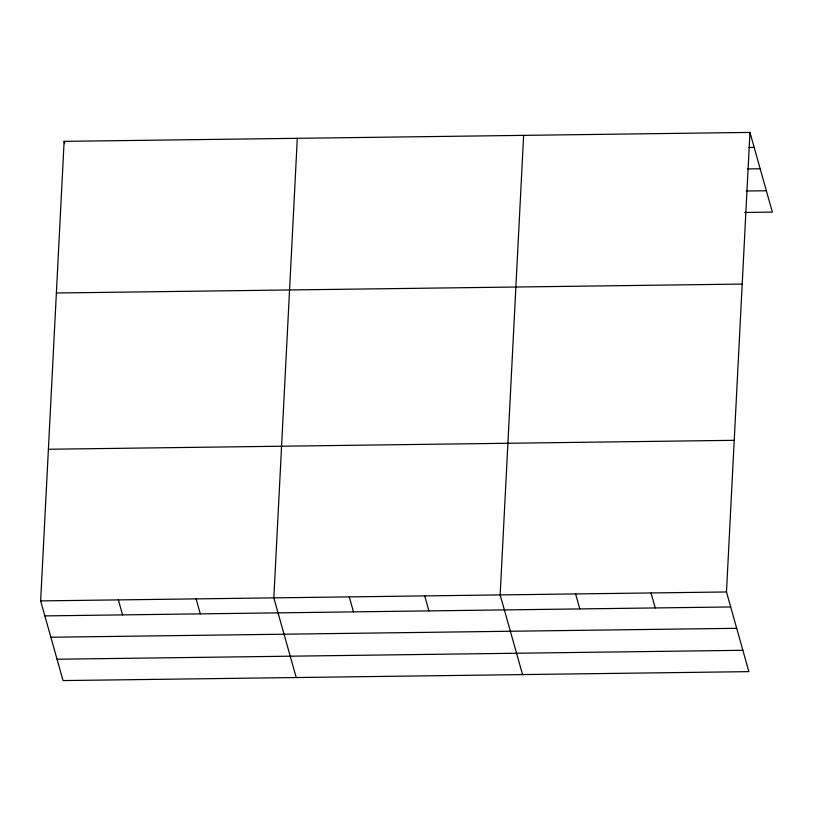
<?xml version="1.0" encoding="UTF-8"?>
<svg xmlns="http://www.w3.org/2000/svg" width="813" height="813" viewBox="0 0 813 813"><rect width="100%" height="100%" fill="white"/><g stroke="black" fill="none" stroke-linecap="round" stroke-linejoin="round"><path stroke-width="1.22" d="M749.952 132.417L726.476 591.966L748.875 671.64L63.048 680.583L40.65 600.909L64.125 141.36L749.952 132.417L772.35 212.091L744.688 212.457M297.304 138.322L273.829 597.87L296.227 677.544M523.633 135.364L500.158 594.913L522.546 674.587M749.139 147.478L754.169 147.407M747.594 168.921L760.165 168.758M746.232 191.014L766.354 190.75M56.382 293.005L742.208 284.072M48.394 449.254L734.22 440.321M40.65 600.909L726.476 591.966M44.867 615.898L730.694 606.955M50.863 637.24L736.69 628.307M57.042 659.231L742.869 650.298M651.04 592.951L655.248 607.941M575.594 593.937L579.811 608.927M424.711 595.899L428.929 610.888M349.275 596.884L353.482 611.874M196.106 598.876L200.323 613.876M64.125 141.36L64.776 143.667M118.373 599.892L122.59 614.882"/></g></svg>
